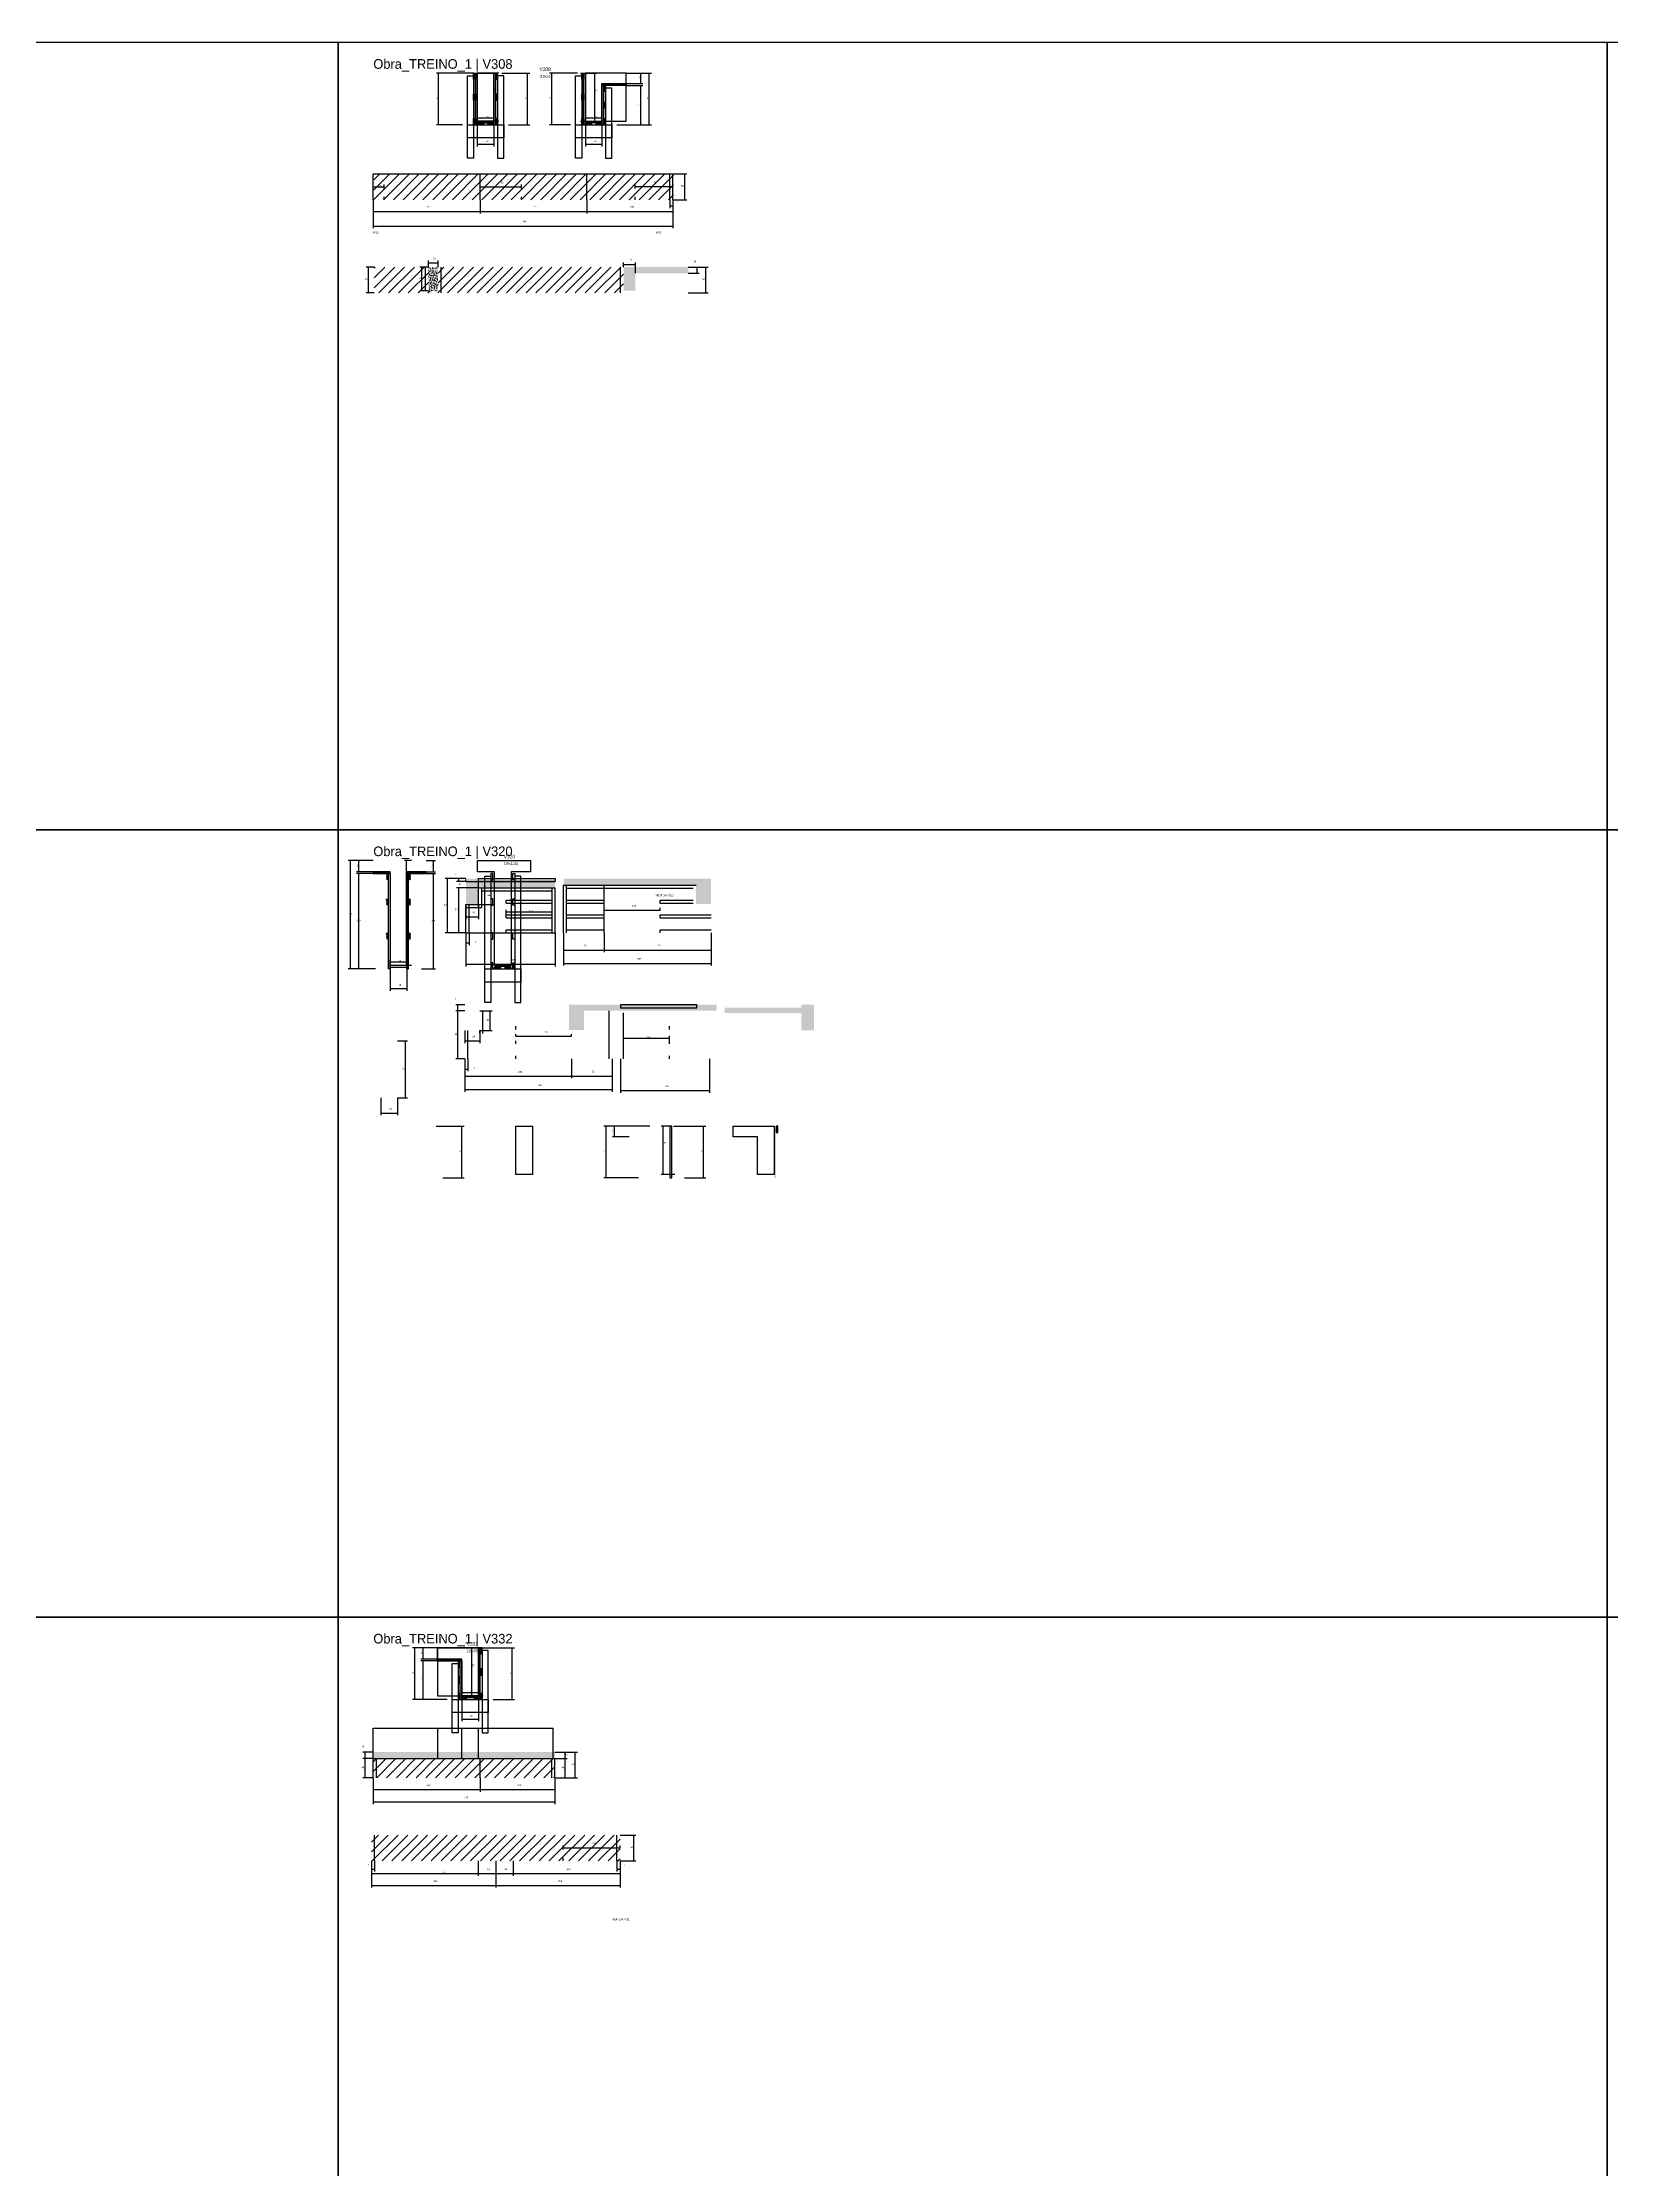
# Model space of a CAD drawing. Header units: metres. Extents: x -132 to 34800, y -36000 to 1848.
# Drawn here: x 25424 to 29010, y -3062 to 1800 of the extents above; entities that cross this region are included whole.
import ezdxf

# ---------------------------------------------------------------- set-up
doc = ezdxf.new("R2010")
doc.units = ezdxf.units.M
for name, color, linetype in [('CELL_BORDER', 8, 'Continuous'), ('CONCRETO', 251, 'Continuous'), ('COTA', 4, 'Continuous'), ('Cota Seção (2x)', 4, 'Continuous'), ('Hachura', 253, 'Continuous'), ('LABEL_ID', 3, 'Continuous'), ('Madeira', 126, 'Continuous'), ('NOMENCLATURA', 7, 'Continuous'), ('Painéis', 200, 'Continuous'), ('REAPROVEITAMENTO', 251, 'Continuous'), ('SARR_2.2x7', 40, 'Continuous'), ('SARR_3.5x7', 81, 'Continuous'), ('Texto Seção', 7, 'Continuous')]:
    doc.layers.add(name, color=color, linetype=linetype)

msp = doc.modelspace()

# ---------------------------------------------------------------- hatches: boundary and pattern name
at = {"layer": 'COTA'}
h = msp.add_hatch(dxfattribs=at)
h.set_pattern_fill('AR-CONC', scale=0.03)
h.paths.add_polyline_path([(26328, 1232.5), (26328, 1286.5), (26328, 1286.5), (26306, 1286.5), (26306, 1286.5), (26306, 1232.5), (26306, 1232.5), (26328, 1232.5)])
h = msp.add_hatch(dxfattribs=at)
h.set_pattern_fill('AR-CONC', scale=0.03)
h.paths.add_polyline_path([(26779, 1232.5), (26779, 1272.5), (26779, 1272.5), (26900, 1272.5), (26900, 1272.5), (26900, 1286.5), (26900, 1286.5), (26752, 1286.5), (26752, 1286.5), (26752, 1232.5), (26752, 1232.5), (26779, 1232.5)])
h = msp.add_hatch(dxfattribs=at)
h.set_pattern_fill('AR-CONC', scale=0.03)
h.paths.add_polyline_path([(26420.8, -170.2), (26420.8, -132.2), (26420.8, -132.2), (26595.7, -132.2), (26595.7, -132.2), (26595.7, -118.2), (26595.7, -118.2), (26420.8, -118.2), (26420.8, -118.2), (26420.8, -111.2), (26420.8, -111.2), (26391.8, -111.2), (26391.8, -111.2), (26391.8, -170.2), (26391.8, -170.2), (26420.8, -170.2)])
h = msp.add_hatch(dxfattribs=at)
h.set_pattern_fill('AR-CONC', scale=0.03)
h.paths.add_polyline_path([(26615, -126.2), (26918, -126.2), (26918, -126.2), (26918, -169.2), (26918, -169.2), (26952, -169.2), (26952, -169.2), (26951.9, -111.2), (26951.9, -111.2), (26615, -111.2), (26615, -111.2), (26615, -126.2)])
h = msp.add_hatch(dxfattribs=at)
h.set_pattern_fill('AR-CONC', scale=0.03)
h.paths.add_polyline_path([(26964.6, -413.6), (26661.6, -413.6), (26661.6, -413.6), (26661.6, -457.6), (26661.6, -457.6), (26627.6, -457.6), (26627.6, -457.6), (26627.7, -399.6), (26627.7, -399.6), (26964.6, -399.6), (26964.6, -399.6), (26964.6, -413.6)])
h = msp.add_hatch(dxfattribs=at)
h.set_pattern_fill('AR-CONC', scale=0.03)
h.paths.add_polyline_path([(27158.2, -458.6), (27158.2, -418.6), (27158.2, -418.6), (26983.2, -418.6), (26983.2, -418.6), (26983.2, -406.6), (26983.2, -406.6), (27158.2, -406.6), (27158.2, -406.6), (27158.2, -399.6), (27158.2, -399.6), (27187.2, -399.6), (27187.2, -399.6), (27187.2, -458.6), (27187.2, -458.6), (27158.2, -458.6)])
h = msp.add_hatch(dxfattribs=at)
h.set_pattern_fill('AR-CONC', scale=0.03)
h.paths.add_polyline_path([(26595, -2108.3), (26179.9, -2108.3), (26179.9, -2108.3), (26180.1, -2123.3), (26180.1, -2123.3), (26595, -2123.3), (26595, -2123.3), (26595, -2108.3)])
at = {"layer": 'Hachura'}
h = msp.add_hatch(dxfattribs=at)
h.set_pattern_fill('ANSI31', scale=0.5)
h.paths.add_polyline_path([(26413.8, 1716), (26409.4, 1716), (26409.4, 1716), (26409.4, 1730), (26409.4, 1730), (26413.8, 1730), (26413.8, 1730), (26413.8, 1716)])
h = msp.add_hatch(color=8, dxfattribs=at)
h.dxf.hatch_style = 1
h.paths.add_polyline_path([(26413.8, 1730), (26417.8, 1730), (26417.8, 1730), (26417.8, 1612), (26417.8, 1612), (26413.8, 1612), (26413.8, 1612), (26413.8, 1730)])
h = msp.add_hatch(color=8, dxfattribs=at)
h.dxf.hatch_style = 1
h.paths.add_polyline_path([(26459.8, 1730), (26455.8, 1730), (26455.8, 1730), (26455.8, 1612), (26455.8, 1612), (26459.8, 1612), (26459.8, 1612), (26459.8, 1730)])
h = msp.add_hatch(dxfattribs=at)
h.set_pattern_fill('ANSI31', scale=0.5)
h.paths.add_polyline_path([(26459.8, 1716), (26464.2, 1716), (26464.2, 1716), (26464.2, 1730), (26464.2, 1730), (26459.8, 1730), (26459.8, 1730), (26459.8, 1716)])
h = msp.add_hatch(dxfattribs=at)
h.set_pattern_fill('ANSI31', scale=0.5)
h.paths.add_polyline_path([(26660.7, 1716), (26656.3, 1716), (26656.3, 1716), (26656.3, 1730), (26656.3, 1730), (26660.7, 1730), (26660.7, 1730), (26660.7, 1716)])
h = msp.add_hatch(color=8, dxfattribs=at)
h.dxf.hatch_style = 1
h.paths.add_polyline_path([(26660.7, 1730), (26664.7, 1730), (26664.7, 1730), (26664.7, 1612), (26664.7, 1612), (26660.7, 1612), (26660.7, 1612), (26660.7, 1730)])
h = msp.add_hatch(color=8, dxfattribs=at)
h.dxf.hatch_style = 1
h.paths.add_polyline_path([(26702.7, 1702), (26702.7, 1706), (26702.7, 1706), (26758.3, 1706), (26758.3, 1706), (26758.3, 1702), (26758.3, 1702), (26702.7, 1702)])
h = msp.add_hatch(color=8, dxfattribs=at)
h.dxf.hatch_style = 1
h.paths.add_polyline_path([(26706.7, 1702), (26702.7, 1702), (26702.7, 1702), (26702.7, 1612), (26702.7, 1612), (26706.7, 1612), (26706.7, 1612), (26706.7, 1702)])
h = msp.add_hatch(dxfattribs=at)
h.set_pattern_fill('ANSI31', scale=0.5)
h.paths.add_polyline_path([(26711.1, 1688), (26706.7, 1688), (26706.7, 1688), (26706.7, 1702), (26706.7, 1702), (26711.1, 1702), (26711.1, 1702), (26711.1, 1688)])
h = msp.add_hatch(dxfattribs=at)
h.set_pattern_fill('ANSI31', scale=0.5)
h.paths.add_polyline_path([(26413.8, 1668), (26409.4, 1668), (26409.4, 1668), (26409.4, 1682), (26409.4, 1682), (26413.8, 1682), (26413.8, 1682), (26413.8, 1668)])
h = msp.add_hatch(dxfattribs=at)
h.set_pattern_fill('ANSI31', scale=0.5)
h.paths.add_polyline_path([(26459.8, 1668), (26464.2, 1668), (26464.2, 1668), (26464.2, 1682), (26464.2, 1682), (26459.8, 1682), (26459.8, 1682), (26459.8, 1668)])
h = msp.add_hatch(dxfattribs=at)
h.set_pattern_fill('ANSI31', scale=0.5)
h.paths.add_polyline_path([(26660.7, 1668), (26656.3, 1668), (26656.3, 1668), (26656.3, 1682), (26656.3, 1682), (26660.7, 1682), (26660.7, 1682), (26660.7, 1668)])
h = msp.add_hatch(dxfattribs=at)
h.set_pattern_fill('ANSI31', scale=0.5)
h.paths.add_polyline_path([(26711.1, 1650), (26706.7, 1650), (26706.7, 1650), (26706.7, 1664), (26706.7, 1664), (26711.1, 1664), (26711.1, 1664), (26711.1, 1650)])
h = msp.add_hatch(dxfattribs=at)
h.set_pattern_fill('ANSI31', scale=0.5)
h.paths.add_polyline_path([(26413.8, 1612), (26409.4, 1612), (26409.4, 1612), (26409.4, 1626), (26409.4, 1626), (26413.8, 1626), (26413.8, 1626), (26413.8, 1612)])
h = msp.add_hatch(color=8, dxfattribs=at)
h.dxf.hatch_style = 1
h.paths.add_polyline_path([(26455.8, 1616.4), (26455.8, 1620), (26455.8, 1620), (26417.8, 1620), (26417.8, 1620), (26417.8, 1616.4), (26417.8, 1616.4), (26455.8, 1616.4)])
h = msp.add_hatch(dxfattribs=at)
h.set_pattern_fill('ANSI31', scale=0.5)
h.paths.add_polyline_path([(26417.8, 1612), (26417.8, 1616.4), (26417.8, 1616.4), (26431.8, 1616.4), (26431.8, 1616.4), (26431.8, 1612), (26431.8, 1612), (26417.8, 1612)])
h = msp.add_hatch(dxfattribs=at)
h.set_pattern_fill('ANSI31', scale=0.5)
h.paths.add_polyline_path([(26455.8, 1612), (26455.8, 1616.4), (26455.8, 1616.4), (26441.8, 1616.4), (26441.8, 1616.4), (26441.8, 1612), (26441.8, 1612), (26455.8, 1612)])
h = msp.add_hatch(dxfattribs=at)
h.set_pattern_fill('ANSI31', scale=0.5)
h.paths.add_polyline_path([(26459.8, 1612), (26464.2, 1612), (26464.2, 1612), (26464.2, 1626), (26464.2, 1626), (26459.8, 1626), (26459.8, 1626), (26459.8, 1612)])
h = msp.add_hatch(dxfattribs=at)
h.set_pattern_fill('ANSI31', scale=0.5)
h.paths.add_polyline_path([(26660.7, 1612), (26656.3, 1612), (26656.3, 1612), (26656.3, 1626), (26656.3, 1626), (26660.7, 1626), (26660.7, 1626), (26660.7, 1612)])
h = msp.add_hatch(color=8, dxfattribs=at)
h.dxf.hatch_style = 1
h.paths.add_polyline_path([(26664.7, 1616.4), (26664.7, 1620), (26664.7, 1620), (26702.7, 1620), (26702.7, 1620), (26702.7, 1616.4), (26702.7, 1616.4), (26664.7, 1616.4)])
h = msp.add_hatch(dxfattribs=at)
h.set_pattern_fill('ANSI31', scale=0.5)
h.paths.add_polyline_path([(26664.7, 1612), (26664.7, 1616.4), (26664.7, 1616.4), (26678.7, 1616.4), (26678.7, 1616.4), (26678.7, 1612), (26678.7, 1612), (26664.7, 1612)])
h = msp.add_hatch(dxfattribs=at)
h.set_pattern_fill('ANSI31', scale=0.5)
h.paths.add_polyline_path([(26702.7, 1612), (26702.7, 1616.4), (26702.7, 1616.4), (26688.7, 1616.4), (26688.7, 1616.4), (26688.7, 1612), (26688.7, 1612), (26702.7, 1612)])
h = msp.add_hatch(dxfattribs=at)
h.set_pattern_fill('ANSI31', scale=0.5)
h.paths.add_polyline_path([(26711.1, 1612), (26706.7, 1612), (26706.7, 1612), (26706.7, 1626), (26706.7, 1626), (26711.1, 1626), (26711.1, 1626), (26711.1, 1612)])
h = msp.add_hatch(color=8, dxfattribs=at)
h.dxf.hatch_style = 1
h.paths.add_polyline_path([(26218.6, -100), (26218.6, -96), (26218.6, -96), (26180, -96), (26180, -96), (26180, -100), (26180, -100), (26218.6, -100)])
h = msp.add_hatch(color=8, dxfattribs=at)
h.dxf.hatch_style = 1
h.paths.add_polyline_path([(26300.6, -100), (26300.6, -96), (26300.6, -96), (26256.6, -96), (26256.6, -96), (26256.6, -100), (26256.6, -100), (26300.6, -100)])
h = msp.add_hatch(dxfattribs=at)
h.set_pattern_fill('ANSI31', scale=0.5)
h.paths.add_polyline_path([(26210.2, -114), (26214.6, -114), (26214.6, -114), (26214.6, -100), (26214.6, -100), (26210.2, -100), (26210.2, -100), (26210.2, -114)])
h = msp.add_hatch(color=8, dxfattribs=at)
h.dxf.hatch_style = 1
h.paths.add_polyline_path([(26214.6, -100), (26218.6, -100), (26218.6, -100), (26218.6, -318), (26218.6, -318), (26214.6, -318), (26214.6, -318), (26214.6, -100)])
h = msp.add_hatch(color=8, dxfattribs=at)
h.dxf.hatch_style = 1
h.paths.add_polyline_path([(26260.6, -98), (26256.6, -98), (26256.6, -98), (26256.6, -318), (26256.6, -318), (26260.6, -318), (26260.6, -318), (26260.6, -98)])
h = msp.add_hatch(dxfattribs=at)
h.set_pattern_fill('ANSI31', scale=0.5)
h.paths.add_polyline_path([(26265, -114), (26260.6, -114), (26260.6, -114), (26260.6, -100), (26260.6, -100), (26265, -100), (26265, -100), (26265, -114)])
h = msp.add_hatch(dxfattribs=at)
h.set_pattern_fill('ANSI31', scale=0.5)
h.paths.add_polyline_path([(26210.2, -172), (26214.6, -172), (26214.6, -172), (26214.6, -158), (26214.6, -158), (26210.2, -158), (26210.2, -158), (26210.2, -172)])
h = msp.add_hatch(dxfattribs=at)
h.set_pattern_fill('ANSI31', scale=0.5)
h.paths.add_polyline_path([(26265, -172), (26260.6, -172), (26260.6, -172), (26260.6, -158), (26260.6, -158), (26265, -158), (26265, -158), (26265, -172)])
h = msp.add_hatch(dxfattribs=at)
h.set_pattern_fill('ANSI31', scale=0.5)
h.paths.add_polyline_path([(26210.2, -249.7), (26214.6, -249.7), (26214.6, -249.7), (26214.6, -235.7), (26214.6, -235.7), (26210.2, -235.7), (26210.2, -235.7), (26210.2, -249.7)])
h = msp.add_hatch(dxfattribs=at)
h.set_pattern_fill('ANSI31', scale=0.5)
h.paths.add_polyline_path([(26265, -249.7), (26260.6, -249.7), (26260.6, -249.7), (26260.6, -235.7), (26260.6, -235.7), (26265, -235.7), (26265, -235.7), (26265, -249.7)])
h = msp.add_hatch(dxfattribs=at)
h.set_pattern_fill('ANSI31', scale=0.5)
h.paths.add_polyline_path([(26448.6, -318), (26453, -318), (26453, -318), (26453, -304), (26453, -304), (26448.6, -304), (26448.6, -304), (26448.6, -318)])
h = msp.add_hatch(color=8, dxfattribs=at)
h.dxf.hatch_style = 1
h.paths.add_polyline_path([(26495, -313.6), (26495, -310), (26495, -310), (26457, -310), (26457, -310), (26457, -313.6), (26457, -313.6), (26495, -313.6)])
h = msp.add_hatch(dxfattribs=at)
h.set_pattern_fill('ANSI31', scale=0.5)
h.paths.add_polyline_path([(26457, -318), (26457, -313.6), (26457, -313.6), (26471, -313.6), (26471, -313.6), (26471, -318), (26471, -318), (26457, -318)])
h = msp.add_hatch(dxfattribs=at)
h.set_pattern_fill('ANSI31', scale=0.5)
h.paths.add_polyline_path([(26495, -318), (26495, -313.6), (26495, -313.6), (26481, -313.6), (26481, -313.6), (26481, -318), (26481, -318), (26495, -318)])
h = msp.add_hatch(dxfattribs=at)
h.set_pattern_fill('ANSI31', scale=0.5)
h.paths.add_polyline_path([(26503.4, -318), (26499, -318), (26499, -318), (26499, -304), (26499, -304), (26503.4, -304), (26503.4, -304), (26503.4, -318)])
h = msp.add_hatch(color=8, dxfattribs=at)
h.dxf.hatch_style = 1
h.paths.add_polyline_path([(27100.5, -677.5), (27096.5, -677.5), (27096.5, -677.5), (27096.5, -795.5), (27096.5, -795.5), (27100.5, -795.5), (27100.5, -795.5), (27100.5, -677.5)])
h = msp.add_hatch(dxfattribs=at)
h.set_pattern_fill('ANSI31', scale=0.5)
h.paths.add_polyline_path([(27100.5, -691.5), (27104.9, -691.5), (27104.9, -691.5), (27104.9, -677.5), (27104.9, -677.5), (27100.5, -677.5), (27100.5, -677.5), (27100.5, -691.5)])
h = msp.add_hatch(color=8, dxfattribs=at)
h.dxf.hatch_style = 1
h.paths.add_polyline_path([(26382.5, -1900), (26382.5, -1896), (26382.5, -1896), (26326.9, -1896), (26326.9, -1896), (26326.9, -1900), (26326.9, -1900), (26382.5, -1900)])
h = msp.add_hatch(color=8, dxfattribs=at)
h.dxf.hatch_style = 1
h.paths.add_polyline_path([(26424.5, -1870), (26420.5, -1870), (26420.5, -1870), (26420.5, -1988), (26420.5, -1988), (26424.5, -1988), (26424.5, -1988), (26424.5, -1870)])
h = msp.add_hatch(dxfattribs=at)
h.set_pattern_fill('ANSI31', scale=0.5)
h.paths.add_polyline_path([(26424.5, -1884), (26428.9, -1884), (26428.9, -1884), (26428.9, -1870), (26428.9, -1870), (26424.5, -1870), (26424.5, -1870), (26424.5, -1884)])
h = msp.add_hatch(dxfattribs=at)
h.set_pattern_fill('ANSI31', scale=0.5)
h.paths.add_polyline_path([(26374.1, -1914), (26378.5, -1914), (26378.5, -1914), (26378.5, -1900), (26378.5, -1900), (26374.1, -1900), (26374.1, -1900), (26374.1, -1914)])
h = msp.add_hatch(dxfattribs=at)
h.set_pattern_fill('ANSI31', scale=0.5)
h.paths.add_polyline_path([(26374.1, -1950), (26378.5, -1950), (26378.5, -1950), (26378.5, -1936), (26378.5, -1936), (26374.1, -1936), (26374.1, -1936), (26374.1, -1950)])
h = msp.add_hatch(color=8, dxfattribs=at)
h.dxf.hatch_style = 1
h.paths.add_polyline_path([(26382.5, -1898), (26378.5, -1898), (26378.5, -1898), (26378.5, -1988), (26378.5, -1988), (26382.5, -1988), (26382.5, -1988), (26382.5, -1898)])
h = msp.add_hatch(dxfattribs=at)
h.set_pattern_fill('ANSI31', scale=0.5)
h.paths.add_polyline_path([(26424.5, -1932.1), (26428.9, -1932.1), (26428.9, -1932.1), (26428.9, -1918.1), (26428.9, -1918.1), (26424.5, -1918.1), (26424.5, -1918.1), (26424.5, -1932.1)])
h = msp.add_hatch(dxfattribs=at)
h.set_pattern_fill('ANSI31', scale=0.5)
h.paths.add_polyline_path([(26374.1, -1988), (26378.5, -1988), (26378.5, -1988), (26378.5, -1974), (26378.5, -1974), (26374.1, -1974), (26374.1, -1974), (26374.1, -1988)])
h = msp.add_hatch(color=8, dxfattribs=at)
h.dxf.hatch_style = 1
h.paths.add_polyline_path([(26420.5, -1983.6), (26420.5, -1980), (26420.5, -1980), (26382.5, -1980), (26382.5, -1980), (26382.5, -1983.6), (26382.5, -1983.6), (26420.5, -1983.6)])
h = msp.add_hatch(dxfattribs=at)
h.set_pattern_fill('ANSI31', scale=0.5)
h.paths.add_polyline_path([(26382.5, -1988), (26382.5, -1983.6), (26382.5, -1983.6), (26392.5, -1983.6), (26392.5, -1983.6), (26392.5, -1988), (26392.5, -1988), (26382.5, -1988)])
h = msp.add_hatch(dxfattribs=at)
h.set_pattern_fill('ANSI31', scale=0.5)
h.paths.add_polyline_path([(26420.5, -1988), (26420.5, -1983.6), (26420.5, -1983.6), (26410.5, -1983.6), (26410.5, -1983.6), (26410.5, -1988), (26410.5, -1988), (26420.5, -1988)])
h = msp.add_hatch(dxfattribs=at)
h.set_pattern_fill('ANSI31', scale=0.5)
h.paths.add_polyline_path([(26424.5, -1988), (26428.9, -1988), (26428.9, -1988), (26428.9, -1974), (26428.9, -1974), (26424.5, -1974), (26424.5, -1974), (26424.5, -1988)])
at = {"layer": 'REAPROVEITAMENTO'}
h = msp.add_hatch(dxfattribs=at)
h.set_pattern_fill('ANSI31', scale=5)
h.paths.add_polyline_path([(26866, 1440.6), (26866, 1499.6), (26866, 1499.6), (26181.5, 1499.6), (26181.5, 1499.6), (26181.5, 1440.6), (26181.5, 1440.6), (26866, 1440.6)])
h = msp.add_hatch(dxfattribs=at)
h.set_pattern_fill('ANSI31', scale=5)
h.paths.add_polyline_path([(26306, 1232.5), (26306, 1286.5), (26306, 1286.5), (26182, 1286.5), (26182, 1286.5), (26182, 1227.5), (26182, 1227.5), (26328, 1227.5), (26328, 1227.5), (26328, 1232.5), (26328, 1232.5), (26306, 1232.5)])
h = msp.add_hatch(dxfattribs=at)
h.set_pattern_fill('ANSI31', scale=5)
h.paths.add_polyline_path([(26572, 1227.5), (26572, 1286.5), (26572, 1286.5), (26328, 1286.5), (26328, 1286.5), (26328, 1227.5), (26328, 1227.5), (26572, 1227.5)])
h = msp.add_hatch(dxfattribs=at)
h.set_pattern_fill('ANSI31', scale=5)
h.paths.add_polyline_path([(26752, 1227.5), (26752, 1286.5), (26752, 1286.5), (26572, 1286.5), (26572, 1286.5), (26572, 1227.5), (26572, 1227.5), (26752, 1227.5)])
h = msp.add_hatch(dxfattribs=at)
h.set_pattern_fill('ANSI31', scale=5)
h.paths.add_polyline_path([(26595, -2167.3), (26595, -2123.3), (26595, -2123.3), (26180, -2123.3), (26180, -2123.3), (26180, -2167.3), (26180, -2167.3), (26595, -2167.3)])
h = msp.add_hatch(dxfattribs=at)
h.set_pattern_fill('ANSI31', scale=5)
h.paths.add_polyline_path([(26744, -2357), (26744, -2298), (26744, -2298), (26176, -2298), (26176, -2298), (26176, -2357), (26176, -2357), (26744, -2357)])

# ---------------------------------------------------------------- linework, layer by layer
at = {"layer": 'CELL_BORDER'}
for points in [[(23200, 0), (26100, 0), (26100, 1800), (23200, 1800)], [(26100, 0), (29000, 0), (29000, 1800), (26100, 1800)], [(29000, 0), (31900, 0), (31900, 1800), (29000, 1800)], [(23200, -1800), (26100, -1800), (26100, 0), (23200, 0)], [(26100, -1800), (29000, -1800), (29000, 0), (26100, 0)], [(29000, -1800), (31900, -1800), (31900, 0), (29000, 0)], [(23200, -3600), (26100, -3600), (26100, -1800), (23200, -1800)], [(26100, -3600), (29000, -3600), (29000, -1800), (26100, -1800)], [(29000, -3600), (31900, -3600), (31900, -1800), (29000, -1800)]]:
    msp.add_lwpolyline(points, close=True, dxfattribs=at)
at = {"layer": 'CONCRETO'}
for points in [[(26417.8, 1730), (26417.8, 1730), (26455.8, 1730), (26455.8, 1702), (26455.8, 1702), (26455.8, 1620), (26417.8, 1620), (26417.8, 1730)], [(26417.8, 1620), (26455.8, 1620), (26455.8, 1730), (26417.8, 1730)], [(26758.3, 1706), (26758.3, 1730), (26664.7, 1730), (26664.7, 1702), (26664.7, 1702), (26664.7, 1620), (26702.7, 1620), (26702.7, 1706)], [(26664.7, 1620), (26758.3, 1620), (26758.3, 1730), (26664.7, 1730)], [(26418.4, -96), (26418.4, -70), (26539, -70), (26539, -96), (26495, -96), (26495, -310), (26457, -310), (26457, -96)], [(26506, -677.5), (26506, -677.5), (26544, -677.5), (26544, -705.5), (26544, -705.5), (26544, -787.5), (26506, -787.5), (26506, -677.5)], [(27002.9, -701.5), (27002.9, -677.5), (27058.5, -677.5), (27058.5, -677.5), (27096.5, -677.5), (27096.5, -787.5), (27058.5, -787.5), (27058.5, -701.5)], [(26326.9, -1896), (26326.9, -1870), (26382.5, -1870), (26382.5, -1870), (26420.5, -1870), (26420.5, -1980), (26382.5, -1980), (26382.5, -1896)], [(26326.9, -1980), (26420.5, -1980), (26420.5, -1870), (26326.9, -1870)]]:
    msp.add_lwpolyline(points, close=True, dxfattribs=at)
at = {"layer": 'COTA'}
for p, q in [((26409.4, 1730), (26324.1, 1730)), ((26329.1, 1612), (26329.1, 1730)), ((26473.8, 1730), (26537.7, 1730)), ((26532.7, 1612), (26532.7, 1730)), ((26646.7, 1730), (26582.8, 1730)), ((26587.8, 1612), (26587.8, 1730)), ((26758.3, 1730), (26815.7, 1730)), ((26758.3, 1730), (26796.4, 1730)), ((26758.3, 1706), (26796.4, 1706)), ((26758.3, 1702), (26796.4, 1702)), ((26791.4, 1706), (26791.4, 1730)), ((26791.4, 1612), (26791.4, 1702)), ((26810.7, 1612), (26810.7, 1730)), ((26384.2, 1612), (26324.1, 1612)), ((26417.8, 1612), (26417.8, 1562.3)), ((26455.8, 1612), (26455.8, 1562.3)), ((26489.4, 1612), (26537.7, 1612)), ((26631.1, 1612), (26582.8, 1612)), ((26664.7, 1612), (26664.7, 1562.3)), ((26702.7, 1612), (26702.7, 1562.3)), ((26736.3, 1612), (26815.7, 1612)), ((26736.3, 1612), (26796.4, 1612)), ((26417.8, 1567.3), (26455.8, 1567.3)), ((26664.7, 1567.3), (26702.7, 1567.3)), ((26180, 1470.1), (26180, 1475.4)), ((26180, 1470.4), (26205, 1470.4)), ((26205, 1470.1), (26205, 1475.4)), ((26424, 1470.1), (26424, 1475.1)), ((26424, 1470.1), (26519, 1470.1)), ((26519, 1470.1), (26519, 1475.1)), ((26778.5, 1470.1), (26778.5, 1475.7)), ((26778.5, 1470.7), (26864.5, 1470.7)), ((26864.5, 1499.6), (26896.9, 1499.6)), ((26864.5, 1470.1), (26864.5, 1475.7)), ((26891.9, 1440.6), (26891.9, 1499.6)), ((26180, 1440.6), (26180, 1375.5)), ((26180, 1440.6), (26180, 1409.1)), ((26180, 1414.1), (26424, 1414.1)), ((26424, 1440.6), (26424, 1409.1)), ((26424, 1440.6), (26424, 1409.1)), ((26424, 1414.1), (26668, 1414.1)), ((26668, 1440.6), (26668, 1409.1)), ((26668, 1440.6), (26668, 1409.1)), ((26668, 1414.1), (26864.5, 1414.1)), ((26857.5, 1440.6), (26857.5, 1421.7)), ((26857.5, 1426.7), (26864.5, 1426.7)), ((26864.5, 1440.6), (26864.5, 1409.1)), ((26864.5, 1440.6), (26864.5, 1375.5)), ((26864.5, 1440.6), (26896.9, 1440.6)), ((26864.5, 1440.6), (26864.5, 1421.7)), ((26180, 1380.5), (26864.5, 1380.5)), ((26182, 1286.5), (26164, 1286.5)), ((26169, 1227.5), (26169, 1286.5)), ((26306, 1286.5), (26286.2, 1286.5)), ((26291.2, 1232.5), (26291.2, 1286.5)), ((26306, 1286.5), (26306, 1301.6)), ((26306, 1296.6), (26328, 1296.6)), ((26328, 1286.5), (26328, 1301.6)), ((26752, 1286.5), (26752, 1297.3)), ((26752, 1292.3), (26779, 1292.3)), ((26779, 1272.5), (26779, 1297.3)), ((26900, 1286.5), (26925, 1286.5)), ((26900, 1286.5), (26945.1, 1286.5)), ((26900, 1272.5), (26925, 1272.5)), ((26920, 1272.5), (26920, 1286.5)), ((26940.1, 1227.5), (26940.1, 1286.5)), ((26182, 1227.5), (26164, 1227.5)), ((26306, 1232.5), (26286.2, 1232.5)), ((26900, 1227.5), (26945.1, 1227.5)), ((26180, -70), (26122.6, -70)), ((26127.6, -318), (26127.6, -70)), ((26180, -70), (26141.9, -70)), ((26180, -96), (26141.9, -96)), ((26146.9, -96), (26146.9, -70)), ((26300.6, -70), (26322.4, -70)), ((26300.6, -96), (26322.4, -96)), ((26317.4, -96), (26317.4, -70)), ((26180, -100), (26141.9, -100)), ((26146.9, -318), (26146.9, -100)), ((26300.6, -100), (26322.4, -100)), ((26317.4, -318), (26317.4, -100)), ((26391.8, -111.2), (26370.3, -111.2)), ((26391.8, -118.2), (26370.3, -118.2)), ((26420.8, -132.2), (26370.3, -132.2)), ((26375.3, -118.2), (26375.3, -111.2)), ((26375.3, -235.2), (26375.3, -132.2)), ((26391.8, -118.2), (26391.8, -113.2)), ((26391.8, -118.2), (26420.8, -118.2)), ((26420.8, -132.2), (26420.8, -113.2)), ((26391.8, -235.2), (26370.3, -235.2)), ((26391.8, -235.2), (26391.8, -312.1)), ((26391.8, -235.2), (26391.8, -263.4)), ((26398.8, -235.2), (26398.8, -263.4)), ((26595.7, -235.2), (26595.7, -312.1)), ((26615, -235.2), (26615, -279.6)), ((26615, -235.2), (26615, -310.3)), ((26708, -235.2), (26708, -279.6)), ((26708, -235.2), (26708, -279.6)), ((26952, -235.2), (26952, -279.6)), ((26952, -235.2), (26952, -310.3)), ((26391.8, -258.4), (26398.8, -258.4)), ((26615, -274.6), (26708, -274.6)), ((26708, -274.6), (26952, -274.6)), ((26185, -318), (26122.6, -318)), ((26185, -318), (26141.9, -318)), ((26218.6, -318), (26218.6, -367.7)), ((26256.6, -318), (26256.6, -367.7)), ((26290.2, -318), (26322.4, -318)), ((26391.8, -307.1), (26595.7, -307.1)), ((26615, -305.3), (26952, -305.3)), ((26218.6, -362.7), (26256.6, -362.7)), ((26389.2, -399.6), (26368.5, -399.6)), ((26389.2, -413.6), (26368.5, -413.6)), ((26389.2, -413.6), (26368.5, -413.6)), ((26373.5, -413.6), (26373.5, -399.6)), ((26373.5, -523.6), (26373.5, -413.6)), ((26235.3, -482.3), (26258.3, -482.3)), ((26253.3, -612.3), (26253.3, -482.3)), ((26389.2, -523.6), (26368.5, -523.6)), ((26389.2, -523.6), (26389.2, -567.9)), ((26389.2, -523.6), (26389.2, -598.6)), ((26389.2, -523.6), (26389.2, -551.8)), ((26396.2, -523.6), (26396.2, -551.8)), ((26633.2, -523.6), (26633.2, -567.9)), ((26633.2, -523.6), (26633.2, -567.9)), ((26726.2, -523.6), (26726.2, -567.9)), ((26726.2, -523.6), (26726.2, -598.6)), ((26744.8, -523.6), (26744.8, -601)), ((26948.8, -523.6), (26948.8, -601)), ((26389.2, -546.8), (26396.2, -546.8)), ((26389.2, -562.9), (26633.2, -562.9)), ((26633.2, -562.9), (26726.2, -562.9)), ((26197.3, -612.3), (26197.3, -652.5)), ((26235.3, -612.3), (26235.3, -652.5)), ((26235.3, -612.3), (26258.3, -612.3)), ((26389.2, -593.6), (26726.2, -593.6)), ((26744.8, -596), (26948.8, -596)), ((26197.3, -647.5), (26235.3, -647.5)), ((26323.6, -677.5), (26387.5, -677.5)), ((26382.5, -795.5), (26382.5, -677.5)), ((26812.1, -677.5), (26707.1, -677.5)), ((26712.1, -795.5), (26712.1, -677.5)), ((26764.5, -677.5), (26726.4, -677.5)), ((26731.4, -701.5), (26731.4, -677.5)), ((26866.5, -677.5), (26940, -677.5)), ((26935, -795.5), (26935, -677.5)), ((26764.5, -701.5), (26726.4, -701.5)), ((26339.2, -795.5), (26387.5, -795.5)), ((26786.5, -795.5), (26707.1, -795.5)), ((26891.7, -795.5), (26940, -795.5)), ((26374.5, -1870), (26269.6, -1870)), ((26274.6, -1988), (26274.6, -1870)), ((26326.9, -1870), (26288.9, -1870)), ((26326.9, -1896), (26288.9, -1896)), ((26293.9, -1896), (26293.9, -1870)), ((26428.9, -1870), (26502.4, -1870)), ((26497.4, -1988), (26497.4, -1870)), ((26326.9, -1900), (26288.9, -1900)), ((26293.9, -1988), (26293.9, -1900)), ((26348.9, -1988), (26269.6, -1988)), ((26348.9, -1988), (26288.9, -1988)), ((26382.5, -1988), (26382.5, -2037.8)), ((26420.5, -1988), (26420.5, -2037.8)), ((26454.1, -1988), (26502.4, -1988)), ((26382.5, -2032.8), (26420.5, -2032.8)), ((26180, -2108.3), (26156.1, -2108.3)), ((26180, -2123.3), (26156.1, -2123.3)), ((26180, -2123.3), (26156.1, -2123.3)), ((26161.1, -2123.3), (26161.1, -2108.3)), ((26161.1, -2167.3), (26161.1, -2123.3)), ((26595, -2108.3), (26623.4, -2108.3)), ((26595, -2108.3), (26646.5, -2108.3)), ((26595, -2123.3), (26623.4, -2123.3)), ((26595, -2123.3), (26623.4, -2123.3)), ((26618.4, -2123.3), (26618.4, -2108.3)), ((26618.4, -2167.3), (26618.4, -2123.3)), ((26641.5, -2167.3), (26641.5, -2108.3)), ((26180, -2167.3), (26156.1, -2167.3)), ((26180, -2167.3), (26180, -2198.9)), ((26180, -2167.3), (26180, -2227.4)), ((26424, -2167.3), (26424, -2198.9)), ((26424, -2167.3), (26424, -2198.9)), ((26595, -2167.3), (26595, -2198.9)), ((26595, -2167.3), (26595, -2227.4)), ((26595, -2167.3), (26623.4, -2167.3)), ((26595, -2167.3), (26646.5, -2167.3)), ((26180, -2193.9), (26424, -2193.9)), ((26180, -2222.4), (26595, -2222.4)), ((26424, -2193.9), (26595, -2193.9)), ((26744, -2298), (26780.2, -2298)), ((26775.2, -2357), (26775.2, -2298)), ((26176, -2357), (26176, -2390.9)), ((26176, -2357), (26176, -2381)), ((26176, -2376), (26183, -2376)), ((26183, -2357), (26183, -2381)), ((26420, -2357), (26420, -2390.9)), ((26460, -2357), (26460, -2390.9)), ((26500, -2357), (26500, -2390.9)), ((26737, -2357), (26737, -2381)), ((26737, -2376), (26744, -2376)), ((26744, -2357), (26780.2, -2357)), ((26744, -2357), (26744, -2381)), ((26176, -2385.9), (26420, -2385.9)), ((26460, -2385.9), (26500, -2385.9))]:
    msp.add_line(p, q, dxfattribs=at)
at = {"layer": 'Cota Seção (2x)'}
for p, q in [((26466.8, 1730), (26450.3, 1730)), ((26455.3, 1620), (26455.3, 1730)), ((26653.7, 1730), (26691.2, 1730)), ((26686.2, 1620), (26686.2, 1730)), ((26417.8, 1612), (26417.8, 1633)), ((26417.8, 1628), (26455.8, 1628)), ((26466.8, 1620), (26450.3, 1620)), ((26455.8, 1612), (26455.8, 1633)), ((26653.7, 1620), (26691.2, 1620)), ((26664.7, 1612), (26664.7, 1633)), ((26664.7, 1628), (26702.7, 1628)), ((26702.7, 1612), (26702.7, 1633)), ((26267.6, -70), (26251.1, -70)), ((26256.1, -310), (26256.1, -70)), ((26391.8, -111.2), (26344.4, -111.2)), ((26349.4, -235.2), (26349.4, -111.2)), ((26420.8, -132.2), (26454.6, -132.2)), ((26449.6, -170.2), (26449.6, -132.2)), ((26391.8, -170.2), (26391.8, -204.1)), ((26420.8, -170.2), (26454.6, -170.2)), ((26420.8, -170.2), (26420.8, -204.1)), ((26483.8, -194.1), (26483.8, -182.6)), ((26483.8, -187.6), (26588.8, -187.6)), ((26588.8, -194.1), (26588.8, -182.6)), ((26708, -183.5), (26708, -178.5)), ((26708, -183.5), (26835.5, -183.5)), ((26835.5, -183.5), (26835.5, -178.5)), ((26391.8, -235.2), (26344.4, -235.2)), ((26391.8, -199.1), (26420.8, -199.1)), ((26218.6, -318), (26218.6, -297)), ((26218.6, -302), (26256.6, -302)), ((26267.6, -310), (26251.1, -310)), ((26256.6, -318), (26256.6, -297)), ((26423.2, -413.6), (26452, -413.6)), ((26447, -458.6), (26447, -413.6)), ((26389.2, -458.6), (26389.2, -487.4)), ((26389.2, -482.4), (26423.2, -482.4)), ((26423.2, -458.6), (26452, -458.6)), ((26423.2, -458.6), (26423.2, -487.4)), ((26505.7, -471.9), (26505.7, -466.9)), ((26505.7, -471.9), (26633.2, -471.9)), ((26633.2, -471.9), (26633.2, -466.9)), ((26751.8, -482.4), (26751.8, -470.9)), ((26751.8, -475.9), (26856.8, -475.9)), ((26856.8, -482.4), (26856.8, -470.9)), ((26858.1, -677.5), (26837.7, -677.5)), ((26842.7, -787.5), (26842.7, -677.5)), ((26869.1, -787.5), (26837.7, -787.5)), ((26420.5, -1870), (26400.1, -1870)), ((26405.1, -1980), (26405.1, -1870)), ((26382.5, -1988), (26382.5, -1967)), ((26382.5, -1972), (26420.5, -1972)), ((26431.5, -1980), (26400.1, -1980)), ((26420.5, -1988), (26420.5, -1967)), ((26614, -2327.5), (26614, -2321.9)), ((26614, -2326.9), (26744, -2326.9)), ((26744, -2327.5), (26744, -2321.9)), ((26176, -2357), (26176, -2418.1)), ((26420, -2357), (26420, -2390.9)), ((26460, -2357), (26460, -2390.9)), ((26460, -2357), (26460, -2418.1)), ((26460, -2357), (26460, -2418.1)), ((26500, -2357), (26500, -2390.9)), ((26744, -2357), (26744, -2390.9)), ((26744, -2357), (26744, -2418.1)), ((26176, -2413.1), (26460, -2413.1)), ((26420, -2385.9), (26460, -2385.9)), ((26460, -2413.1), (26744, -2413.1)), ((26500, -2385.9), (26744, -2385.9))]:
    msp.add_line(p, q, dxfattribs=at)
at = {"layer": 'Madeira'}
for points in [[(26413.8, 1716), (26409.4, 1716), (26409.4, 1730), (26413.8, 1730)], [(26459.8, 1716), (26464.2, 1716), (26464.2, 1730), (26459.8, 1730)], [(26660.7, 1716), (26656.3, 1716), (26656.3, 1730), (26660.7, 1730)], [(26711.1, 1688), (26706.7, 1688), (26706.7, 1702), (26711.1, 1702)], [(26413.8, 1668), (26409.4, 1668), (26409.4, 1682), (26413.8, 1682)], [(26459.8, 1668), (26464.2, 1668), (26464.2, 1682), (26459.8, 1682)], [(26660.7, 1668), (26656.3, 1668), (26656.3, 1682), (26660.7, 1682)], [(26711.1, 1650), (26706.7, 1650), (26706.7, 1664), (26711.1, 1664)], [(26413.8, 1612), (26409.4, 1612), (26409.4, 1626), (26413.8, 1626)], [(26417.8, 1612), (26417.8, 1616.4), (26431.8, 1616.4), (26431.8, 1612)], [(26455.8, 1612), (26455.8, 1616.4), (26441.8, 1616.4), (26441.8, 1612)], [(26459.8, 1612), (26464.2, 1612), (26464.2, 1626), (26459.8, 1626)], [(26660.7, 1612), (26656.3, 1612), (26656.3, 1626), (26660.7, 1626)], [(26664.7, 1612), (26664.7, 1616.4), (26678.7, 1616.4), (26678.7, 1612)], [(26702.7, 1612), (26702.7, 1616.4), (26688.7, 1616.4), (26688.7, 1612)], [(26711.1, 1612), (26706.7, 1612), (26706.7, 1626), (26711.1, 1626)], [(26448.6, -114), (26453, -114), (26453, -100), (26448.6, -100)], [(26503.4, -114), (26499, -114), (26499, -100), (26503.4, -100)], [(26448.6, -172), (26453, -172), (26453, -158), (26448.6, -158)], [(26503.4, -172), (26499, -172), (26499, -158), (26503.4, -158)], [(26448.6, -249.7), (26453, -249.7), (26453, -235.7), (26448.6, -235.7)], [(26503.4, -249.7), (26499, -249.7), (26499, -235.7), (26503.4, -235.7)], [(26448.6, -318), (26453, -318), (26453, -304), (26448.6, -304)], [(26457, -318), (26457, -313.6), (26471, -313.6), (26471, -318)], [(26495, -318), (26495, -313.6), (26481, -313.6), (26481, -318)], [(26503.4, -318), (26499, -318), (26499, -304), (26503.4, -304)], [(27100.5, -691.5), (27104.9, -691.5), (27104.9, -677.5), (27100.5, -677.5)], [(26424.5, -1884), (26428.9, -1884), (26428.9, -1870), (26424.5, -1870)], [(26374.1, -1914), (26378.5, -1914), (26378.5, -1900), (26374.1, -1900)], [(26374.1, -1950), (26378.5, -1950), (26378.5, -1936), (26374.1, -1936)], [(26424.5, -1932.1), (26428.9, -1932.1), (26428.9, -1918.1), (26424.5, -1918.1)], [(26374.1, -1988), (26378.5, -1988), (26378.5, -1974), (26374.1, -1974)], [(26382.5, -1988), (26382.5, -1983.6), (26392.5, -1983.6), (26392.5, -1988)], [(26420.5, -1988), (26420.5, -1983.6), (26410.5, -1983.6), (26410.5, -1988)], [(26424.5, -1988), (26428.9, -1988), (26428.9, -1974), (26424.5, -1974)]]:
    msp.add_lwpolyline(points, close=True, dxfattribs=at)
at = {"layer": 'Painéis'}
for p, q in [((26417.8, 1612), (26417.8, 1730)), ((26455.8, 1612), (26455.8, 1730)), ((26664.7, 1612), (26664.7, 1730)), ((26702.7, 1706), (26758.3, 1706)), ((26702.7, 1702), (26702.7, 1706)), ((26702.7, 1612), (26702.7, 1702)), ((26758.3, 1702), (26758.3, 1706)), ((26417.8, 1620), (26455.8, 1620)), ((26417.8, 1616.4), (26417.8, 1620)), ((26455.8, 1616.4), (26455.8, 1620)), ((26664.7, 1620), (26702.7, 1620)), ((26664.7, 1616.4), (26664.7, 1620)), ((26702.7, 1616.4), (26702.7, 1620)), ((26180, 1499.6), (26864.5, 1499.6)), ((26180, 1440.6), (26180, 1499.6)), ((26424, 1440.6), (26424, 1499.6)), ((26668, 1440.6), (26668, 1499.6)), ((26864.5, 1440.6), (26864.5, 1499.6)), ((26180, -96), (26218.6, -96)), ((26256.6, -96), (26300.6, -96)), ((26420.8, -111.2), (26595.7, -111.2)), ((26420.8, -118.2), (26420.8, -111.2)), ((26420.8, -118.2), (26595.7, -118.2)), ((26420.8, -132.2), (26595.7, -132.2)), ((26420.8, -170.2), (26420.8, -132.2)), ((26595.7, -235.2), (26595.7, -132.2)), ((26615, -126.2), (26918, -126.2)), ((26615, -235.2), (26615, -126.2)), ((26708, -235.2), (26708, -126.2)), ((26391.8, -170.2), (26420.8, -170.2)), ((26391.8, -235.2), (26391.8, -170.2)), ((26391.8, -235.2), (26595.7, -235.2)), ((26326.9, -1896), (26382.5, -1896)), ((26326.9, -1900), (26326.9, -1896)), ((26382.5, -1900), (26382.5, -1896)), ((26420.5, -1988), (26420.5, -1870)), ((26382.5, -1988), (26382.5, -1900)), ((26382.5, -1980), (26420.5, -1980)), ((26382.5, -1983.6), (26382.5, -1980)), ((26420.5, -1983.6), (26420.5, -1980)), ((26180, -2053.3), (26327.2, -2053.3)), ((26180, -2123.3), (26180, -2053.3)), ((26327.2, -2123.3), (26327.2, -2053.3)), ((26327.2, -2053.3), (26382.2, -2053.3)), ((26327.2, -2123.3), (26327.2, -2053.3)), ((26382.2, -2123.3), (26382.2, -2053.3)), ((26382.2, -2053.3), (26420.2, -2053.3)), ((26382.2, -2123.3), (26382.2, -2053.3)), ((26420.2, -2123.3), (26420.2, -2053.3)), ((26420.2, -2053.3), (26591.2, -2053.3)), ((26420.2, -2123.3), (26420.2, -2053.3)), ((26591.2, -2123.3), (26591.2, -2053.3)), ((26180, -2123.3), (26595, -2123.3)), ((26180, -2167.3), (26180, -2123.3)), ((26180, -2123.3), (26327.2, -2123.3)), ((26327.2, -2123.3), (26382.2, -2123.3)), ((26382.2, -2123.3), (26420.2, -2123.3)), ((26420.2, -2123.3), (26591.2, -2123.3)), ((26424, -2167.3), (26424, -2123.3)), ((26595, -2167.3), (26595, -2123.3))]:
    msp.add_line(p, q, dxfattribs=at)
for points in [[(26413.8, 1730), (26417.8, 1730), (26417.8, 1612), (26413.8, 1612)], [(26459.8, 1730), (26455.8, 1730), (26455.8, 1612), (26459.8, 1612)], [(26660.7, 1730), (26664.7, 1730), (26664.7, 1612), (26660.7, 1612)], [(26702.7, 1702), (26702.7, 1706), (26758.3, 1706), (26758.3, 1702)], [(26706.7, 1702), (26702.7, 1702), (26702.7, 1612), (26706.7, 1612)], [(26455.8, 1616.4), (26455.8, 1620), (26417.8, 1620), (26417.8, 1616.4)], [(26664.7, 1616.4), (26664.7, 1620), (26702.7, 1620), (26702.7, 1616.4)], [(26218.6, -100), (26218.6, -96), (26180, -96), (26180, -100)], [(26300.6, -100), (26300.6, -96), (26256.6, -96), (26256.6, -100)], [(26214.6, -100), (26218.6, -100), (26218.6, -318), (26214.6, -318)], [(26260.6, -100), (26256.6, -100), (26256.6, -318), (26260.6, -318)], [(26595.7, -118.2), (26420.8, -118.2), (26420.8, -111.2), (26595.7, -111.2)], [(26256.6, -313.6), (26256.6, -310), (26218.6, -310), (26218.6, -313.6)], [(26744.8, -406.6), (26919.8, -406.6), (26919.8, -399.6), (26744.8, -399.6)], [(26862.1, -677.5), (26858.1, -677.5), (26858.1, -795.5), (26862.1, -795.5)], [(26382.5, -1900), (26382.5, -1896), (26326.9, -1896), (26326.9, -1900)], [(26424.5, -1870), (26420.5, -1870), (26420.5, -1988), (26424.5, -1988)], [(26378.5, -1900), (26382.5, -1900), (26382.5, -1988), (26378.5, -1988)], [(26420.5, -1983.6), (26420.5, -1980), (26382.5, -1980), (26382.5, -1983.6)]]:
    msp.add_lwpolyline(points, close=True, dxfattribs=at)
at = {"layer": 'SARR_2.2x7'}
for p, q in [((26205, 1466.6), (26205, 1473.6)), ((26519, 1466.6), (26519, 1473.6)), ((26778.5, 1499.6), (26778.5, 1500)), ((26778.5, 1466.6), (26778.5, 1473.6)), ((26857.5, 1440.6), (26857.5, 1499.6)), ((26205, 1440.6), (26205, 1447.6)), ((26519, 1440.6), (26519, 1447.6)), ((26778.5, 1440.6), (26778.5, 1447.6)), ((26299.1, 1234.5), (26299.1, 1286.5)), ((26335, 1227.5), (26335, 1286.5)), ((26745.1, 1227.5), (26745.1, 1286.5)), ((26427.8, -177.2), (26427.8, -132.2)), ((26427.8, -139.2), (26588.8, -139.2)), ((26588.8, -235.2), (26588.8, -132.2)), ((26622, -235.2), (26622, -126.2)), ((26622, -133.2), (26708, -133.2)), ((26708, -133.2), (26911, -133.2)), ((26391.8, -177.2), (26420.8, -177.2)), ((26398.8, -235.2), (26398.8, -170.2)), ((26420.8, -177.2), (26420.8, -170.2)), ((26420.8, -177.2), (26427.8, -177.2)), ((26483.8, -160.8), (26588.8, -160.8)), ((26483.8, -167.8), (26483.8, -160.8)), ((26483.8, -167.8), (26588.8, -167.8)), ((26483.8, -194.1), (26588.8, -194.1)), ((26483.8, -201.1), (26483.8, -194.1)), ((26622, -160.8), (26708, -160.8)), ((26622, -167.8), (26708, -167.8)), ((26622, -194.1), (26708, -194.1)), ((26835.5, -160.8), (26911, -160.8)), ((26835.5, -167.8), (26835.5, -160.8)), ((26835.5, -167.8), (26911, -167.8)), ((26835.5, -194.1), (26952, -194.1)), ((26835.5, -201.1), (26835.5, -194.1)), ((26483.8, -201.1), (26588.8, -201.1)), ((26483.8, -228.2), (26588.8, -228.2)), ((26483.8, -235.2), (26483.8, -228.2)), ((26622, -201.1), (26708, -201.1)), ((26622, -228.2), (26708, -228.2)), ((26835.5, -201.1), (26952, -201.1)), ((26835.5, -228.2), (26952, -228.2)), ((26835.5, -235.2), (26835.5, -228.2)), ((26430.2, -465.6), (26430.2, -413.6)), ((26719.2, -523.6), (26719.2, -413.6)), ((26751.8, -523.6), (26751.8, -418.6)), ((26396.2, -523.6), (26396.2, -458.6)), ((26423.2, -465.6), (26423.2, -458.6)), ((26505.7, -456.1), (26505.7, -449.1)), ((26505.7, -489.4), (26505.7, -482.4)), ((26856.8, -456.1), (26856.8, -449.1)), ((26856.8, -489.4), (26856.8, -482.4)), ((26505.7, -523.6), (26505.7, -516.6)), ((26856.8, -523.6), (26856.8, -516.6)), ((26187, -2167.3), (26187, -2123.3)), ((26588.1, -2167.3), (26588.1, -2123.3)), ((26183, -2357), (26183, -2298)), ((26614, -2330.7), (26614, -2323.7)), ((26737, -2357), (26737, -2298)), ((26614, -2357), (26614, -2350))]:
    msp.add_line(p, q, dxfattribs=at)
at = {"layer": 'SARR_3.5x7'}
for points in [[(26395.4, 1724), (26409.4, 1724), (26409.4, 1535.5), (26395.4, 1535.5)], [(26478.2, 1724), (26464.2, 1724), (26464.2, 1535.5), (26478.2, 1535.5)], [(26642.3, 1724), (26656.3, 1724), (26656.3, 1535.5), (26642.3, 1535.5)], [(26725.1, 1696), (26711.1, 1696), (26711.1, 1535.5), (26725.1, 1535.5)], [(26395.4, 1612), (26478.2, 1612), (26478.2, 1581.9), (26395.4, 1581.9)], [(26642.3, 1612), (26725.1, 1612), (26725.1, 1581.9), (26642.3, 1581.9)], [(26434.6, -106), (26448.6, -106), (26448.6, -394.5), (26434.6, -394.5)], [(26517.4, -106), (26503.4, -106), (26503.4, -394.5), (26517.4, -394.5)], [(26434.6, -318), (26517.4, -318), (26517.4, -348), (26434.6, -348)], [(26442.9, -1876), (26428.9, -1876), (26428.9, -2064.5), (26442.9, -2064.5)], [(26360.1, -1906), (26374.1, -1906), (26374.1, -2064.5), (26360.1, -2064.5)], [(26360.1, -1988), (26442.9, -1988), (26442.9, -2018.1), (26360.1, -2018.1)]]:
    msp.add_lwpolyline(points, close=True, dxfattribs=at)

# ---------------------------------------------------------------- texts
at = {"layer": 'COTA'}
for s, p in [('12', (26785.9, 1718)), ('59', (26323.6, 1671)), ('59', (26527.2, 1671)), ('59', (26582.3, 1671)), ('45', (26785.9, 1657)), ('59', (26805.2, 1671)), ('19', (26436.8, 1572.8)), ('19', (26683.7, 1572.8)), ('25', (26192.2, 1470.4)), ('95', (26471.5, 1478.3)), ('86', (26821.5, 1478.8)), ('59', (26883.7, 1470.1)), ('244', (26302, 1422.2)), ('244', (26546, 1422.2)), ('196', (26766.2, 1422.2)), ('7', (26873.4, 1434.8)), ('684', (26522.2, 1388.7)), ('22', (26317, 1304.6)), ('27', (26765.5, 1300.4)), ('14', (26911.9, 1297.6)), ('59', (26160.8, 1257)), ('54', (26283.1, 1259.5)), ('59', (26932, 1257)), ('13', (26141.4, -83)), ('13', (26311.9, -83)), ('7', (26367.2, -102.4)), ('14', (26375.3, -125.2)), ('124', (26122.1, -194)), ('103', (26367.1, -183.7)), ('109', (26141.4, -209)), ('109', (26311.9, -209)), ('7', (26412.5, -258.4)), ('93', (26661.5, -266.4)), ('244', (26830, -266.5)), ('204', (26493.8, -299)), ('337', (26783.5, -297)), ('19', (26237.6, -357.2)), ('14', (26365.4, -388.5)), ('110', (26365.4, -468.6)), ('65', (26245.8, -547.3)), ('7', (26409.9, -546.8)), ('244', (26511.2, -554.9)), ('337', (26557.7, -585.4)), ('93', (26679.7, -554.7)), ('204', (26846.8, -587.9)), ('19', (26216.3, -640)), ('12', (26725.9, -689.5)), ('59', (26377, -736.5)), ('59', (26706.6, -736.5)), ('59', (26929.5, -736.5)), ('13', (26288.4, -1883)), ('59', (26269.1, -1929)), ('44', (26288.4, -1944)), ('59', (26491.9, -1929)), ('19', (26401.5, -2027.3)), ('15', (26153, -2097.7)), ('15', (26618.4, -2115.8)), ('59', (26633.4, -2137.8)), ('44', (26153, -2145.3)), ('244', (26302, -2185.8)), ('171', (26509.5, -2185.8)), ('44', (26610.3, -2145.3)), ('415', (26387.5, -2214.3)), ('59', (26767, -2327.5)), ('7', (26167.2, -2367.9)), ('244', (26338, -2385.9)), ('40', (26480, -2377.8)), ('7', (26752.9, -2367.9))]:
    msp.add_text(s, height=4, dxfattribs=at).set_placement(p)
at = {"layer": 'Cota Seção (2x)'}
for s, p in [('55', (26455.3, 1690)), ('55', (26686.2, 1690)), ('19', (26436.8, 1628)), ('19', (26683.7, 1628)), ('120', (26256.1, -112)), ('124', (26341.3, -173.2)), ('29', (26406.3, -191)), ('38', (26441.3, -151.2)), ('105', (26536.3, -187.6)), ('128', (26771.8, -175.4)), ('19', (26237.6, -302)), ('45', (26438.9, -436.1)), ('34', (26406.2, -474.2)), ('128', (26569.4, -463.7)), ('105', (26804.3, -475.9)), ('55', (26842.7, -717.5)), ('55', (26405.1, -1912)), ('19', (26401.5, -1972)), ('130', (26679, -2318.7)), ('40', (26440, -2377.8)), ('244', (26622, -2377.8)), ('284', (26318, -2405.1)), ('284', (26602, -2405.1))]:
    msp.add_text(s, height=4, dxfattribs=at).set_placement(p)
at = {"layer": 'LABEL_ID'}
for s, p in [('Obra_TREINO_1 | V308', (26180, 1740)), ('Obra_TREINO_1 | V320', (26180, -60)), ('Obra_TREINO_1 | V332', (26180, -1860))]:
    msp.add_text(s, height=22, dxfattribs=at).set_placement(p)
at = {"layer": 'NOMENCLATURA'}
for s, p in [('P33', (26179.3, 1362.6)), ('P35', (26826.9, 1362.6))]:
    msp.add_text(s, height=5, dxfattribs=at).set_placement(p)
at = {"layer": 'Texto Seção'}
for s, height, p in [('V308', 8, (26560, 1735)), ('(19x55)', 6, (26560, 1720)), ('V320', 8, (26478.2, -65)), ('(19x120)', 6, (26478.2, -80)), ('VEM DA V20', 5, (26825.2, -151.9)), ('V332', 8, (26393.7, -1865)), ('(19x55)', 6, (26393.7, -1880)), ('VEM DA V31', 5, (26725.2, -2493))]:
    msp.add_text(s, height=height, dxfattribs=at).set_placement(p)

doc.saveas('drawing.dxf')
